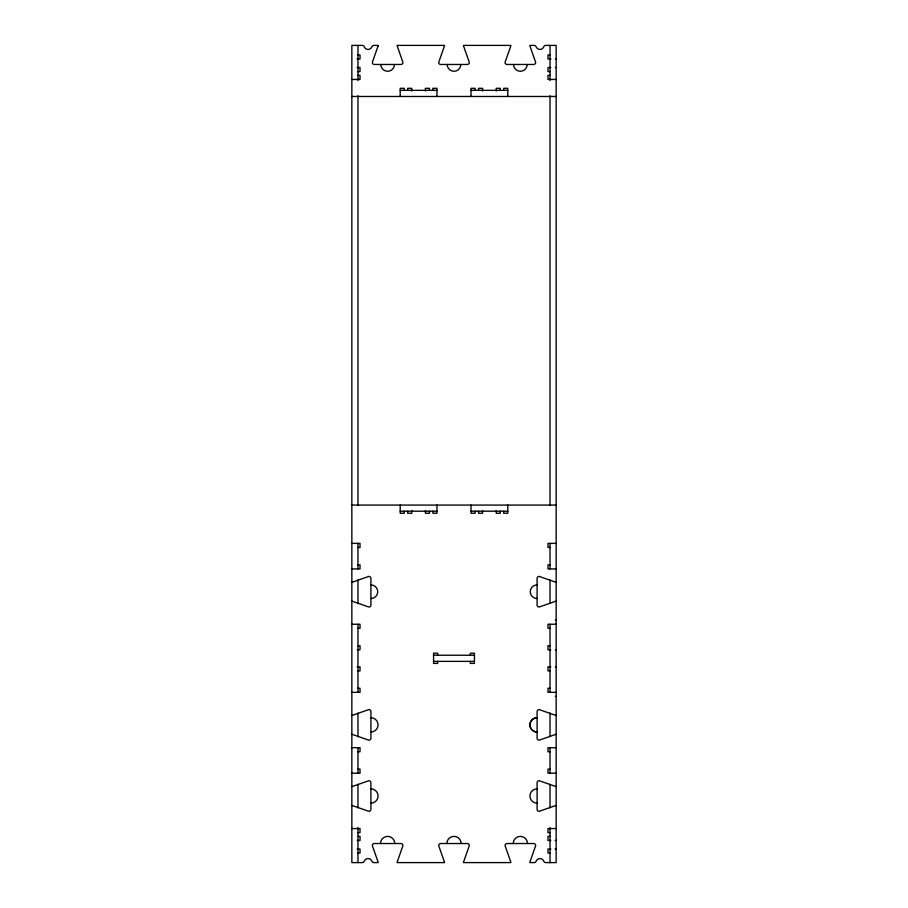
<?xml version="1.0" encoding="UTF-8"?>
<svg xmlns="http://www.w3.org/2000/svg" width="908" height="908" viewBox="0 0 908 908"><rect width="100%" height="100%" fill="white"/><g stroke="black" fill="none" stroke-linecap="round" stroke-linejoin="round"><path stroke-width="1.36" d="M357.979 54.934L360.022 54.934L360.022 59.02L357.298 59.02M550.021 54.934L547.978 54.934L547.978 59.02L550.702 59.02M357.207 58.77L357.979 58.77M550.021 58.77L550.781 58.77M555.378 58.77L556.15 58.77M357.207 67.532L360.022 67.532L360.022 71.618L357.979 71.618M550.781 67.532L547.978 67.532L547.978 71.618L550.021 71.618M555.378 67.532L556.15 67.532M357.979 75.364L360.022 75.364L360.022 79.45L351.85 79.45M550.021 75.364L547.978 75.364L547.978 79.45L556.15 79.45M400.201 90.346L436.975 90.346M471.025 90.346L507.799 90.346M351.85 96.475L556.15 96.475M351.85 505.075L556.15 505.075M400.201 511.204L436.975 511.204M471.025 511.204L507.799 511.204M351.85 543.381L360.022 543.381L360.022 547.467L357.979 547.467M556.15 543.381L547.978 543.381L547.978 547.467L550.021 547.467M357.979 564.833L360.022 564.833L360.022 568.919L351.85 568.919M550.021 564.833L547.978 564.833L547.978 568.919L556.15 568.919M555.378 620.164L556.15 620.164M351.85 624.25L360.022 624.25L360.022 628.336L357.979 628.336M556.15 624.25L547.978 624.25L547.978 628.336L550.021 628.336M357.979 645.702L360.022 645.702L360.022 649.788L357.207 649.788M550.021 645.702L547.978 645.702L547.978 649.788L550.781 649.788M555.378 649.788L556.15 649.788M433.57 655.236L474.43 655.236M433.57 661.365L474.43 661.365M357.207 666.812L360.022 666.812L360.022 670.899L357.979 670.899M550.781 666.812L547.978 666.812L547.978 670.899L550.021 670.899M555.378 666.812L556.15 666.812M357.979 688.264L360.022 688.264L360.022 692.35L351.85 692.35M550.021 688.264L547.978 688.264L547.978 692.35L556.15 692.35M555.378 696.436L556.15 696.436M351.85 747.681L360.022 747.681L360.022 751.767L357.979 751.767M556.15 747.681L547.978 747.681L547.978 751.767L550.021 751.767M357.979 769.133L360.022 769.133L360.022 773.219L351.85 773.219M550.021 769.133L547.978 769.133L547.978 773.219L556.15 773.219M351.85 828.55L360.022 828.55L360.022 832.636L357.979 832.636M556.15 828.55L547.978 828.55L547.978 832.636L550.021 832.636M357.979 836.381L360.022 836.381L360.022 840.467L357.207 840.467M550.021 836.381L547.978 836.381L547.978 840.467L550.781 840.467M555.129 840.467L556.15 840.467M357.468 848.98L360.022 848.98L360.022 853.066L357.979 853.066M550.532 848.98L547.978 848.98L547.978 853.066L550.021 853.066M555.129 848.98L556.15 848.98M357.207 849.23L357.979 849.23M550.021 849.23L550.781 849.23M555.378 849.23L556.15 849.23M550.021 45.4L550.021 80.472M550.021 95.715L550.021 505.325M550.021 543.381L550.021 568.919M550.021 579.94L550.021 603.525M550.021 624.25L550.021 692.35M550.021 713.075L550.021 736.66M550.021 747.681L550.021 773.219M550.021 784.24L550.021 807.825M550.021 827.529L550.021 862.6M507.799 96.475L507.799 88.303L503.713 88.303L503.713 90.346M507.799 505.075L507.799 513.247L503.713 513.247L503.713 511.204M500.308 90.346L500.308 88.303L496.222 88.303L496.222 91.027M500.308 511.204L500.308 513.247L496.222 513.247L496.222 510.523M482.602 91.027L482.602 88.303L478.516 88.303L478.516 90.346M482.602 510.523L482.602 513.247L478.516 513.247L478.516 511.204M475.111 90.346L475.111 88.303L471.025 88.303L471.025 96.475M475.111 511.204L475.111 513.247L471.025 513.247L471.025 505.075M470.344 655.236L470.344 653.192L474.43 653.192L474.43 663.408L470.344 663.408L470.344 661.365M437.656 655.236L437.656 653.192L433.57 653.192L433.57 663.408L437.656 663.408L437.656 661.365M436.975 96.475L436.975 88.303L432.889 88.303L432.889 90.346M436.975 505.075L436.975 513.247L432.889 513.247L432.889 511.204M429.484 90.346L429.484 88.303L425.398 88.303L425.398 91.027M429.484 511.204L429.484 513.247L425.398 513.247L425.398 510.523M411.778 91.027L411.778 88.303L407.692 88.303L407.692 90.346M411.778 510.523L411.778 513.247L407.692 513.247L407.692 511.204M404.287 90.346L404.287 88.303L400.201 88.303L400.201 96.475M404.287 511.204L404.287 513.247L400.201 513.247L400.201 505.075M357.979 45.4L357.979 80.472M357.979 95.715L357.979 505.325M357.979 543.381L357.979 568.919M357.979 579.94L357.979 603.525M357.979 624.25L357.979 692.35M357.979 713.075L357.979 736.66M357.979 747.681L357.979 773.219M357.979 784.24L357.979 807.825M357.979 827.529L357.979 862.6M527.173 64.468A6.81 6.81 0 0 1 520.363 71.278A6.81 6.81 0 0 1 513.553 64.468M460.81 64.468A6.81 6.81 0 0 1 454 71.278A6.81 6.81 0 0 1 447.19 64.468M394.447 64.468A6.81 6.81 0 0 1 387.637 71.278A6.81 6.81 0 0 1 380.827 64.468M351.85 582.232A2.043 2.043 0 0 0 352.429 582.153L368.875 576.398A2.043 2.043 0 0 1 370.918 578.441L370.918 605A2.043 2.043 0 0 1 368.875 607.043L352.429 601.289A2.043 2.043 0 0 0 351.85 601.198M370.918 584.911A6.81 6.81 0 0 1 377.728 591.721A6.81 6.81 0 0 1 370.918 598.531M556.15 601.198A2.043 2.043 0 0 0 555.571 601.289L539.125 607.043A2.043 2.043 0 0 1 537.082 605L537.082 578.441A2.043 2.043 0 0 1 539.125 576.398L555.571 582.153A2.043 2.043 0 0 0 556.15 582.232M537.082 598.531A6.81 6.81 0 0 1 530.272 591.721A6.81 6.81 0 0 1 537.082 584.911M380.486 843.532A7.151 7.151 0 0 1 387.637 836.381A7.151 7.151 0 0 1 394.787 843.532M446.849 843.532A7.151 7.151 0 0 1 454 836.381A7.151 7.151 0 0 1 461.151 843.532M513.213 843.532A7.151 7.151 0 0 1 520.363 836.381A7.151 7.151 0 0 1 527.514 843.532M351.85 805.498A2.043 2.043 0 0 1 352.429 805.589L368.875 811.343A2.043 2.043 0 0 0 370.918 809.3L370.918 782.741A2.043 2.043 0 0 0 368.875 780.698L352.429 786.453A2.043 2.043 0 0 1 351.85 786.532M370.918 788.87A7.151 7.151 0 0 1 378.069 796.021A7.151 7.151 0 0 1 370.918 803.171M351.85 734.368A2.043 2.043 0 0 1 352.429 734.447L368.875 740.202A2.043 2.043 0 0 0 370.918 738.159L370.918 711.6A2.043 2.043 0 0 0 368.875 709.557L352.429 715.311A2.043 2.043 0 0 1 351.85 715.402M370.918 717.729A7.151 7.151 0 0 1 378.069 724.879A7.151 7.151 0 0 1 370.918 732.03M556.15 715.402A2.043 2.043 0 0 1 555.571 715.311L539.125 709.557A2.043 2.043 0 0 0 537.082 711.6L537.082 738.159A2.043 2.043 0 0 0 539.125 740.202L555.571 734.447A2.043 2.043 0 0 1 556.15 734.368M556.15 786.532A2.043 2.043 0 0 1 555.571 786.453L539.125 780.698A2.043 2.043 0 0 0 537.082 782.741L537.082 809.3A2.043 2.043 0 0 0 539.125 811.343L555.571 805.589A2.043 2.043 0 0 1 556.15 805.498M537.082 803.171A7.151 7.151 0 0 1 529.932 796.021A7.151 7.151 0 0 1 537.082 788.87M378.069 45.979L372.314 62.425A2.043 2.043 0 0 0 374.357 64.468L400.916 64.468A2.043 2.043 0 0 0 402.959 62.425L397.205 45.979A2.043 2.043 0 0 1 397.114 45.4L444.511 45.4A2.043 2.043 0 0 1 444.432 45.979L438.678 62.425A2.043 2.043 0 0 0 440.721 64.468L467.279 64.468A2.043 2.043 0 0 0 469.322 62.425L463.568 45.979A2.043 2.043 0 0 1 463.477 45.4L510.875 45.4A2.043 2.043 0 0 1 510.795 45.979L505.041 62.425A2.043 2.043 0 0 0 507.084 64.468L533.643 64.468A2.043 2.043 0 0 0 535.686 62.425L529.932 45.979A2.043 2.043 0 0 1 529.841 45.4L534.154 45.4A2.043 2.043 0 0 1 536.083 46.762A4.086 4.086 0 0 0 543.79 46.762A2.043 2.043 0 0 1 545.708 45.4L556.15 45.4L556.15 862.6L545.708 862.6A2.043 2.043 0 0 1 543.79 861.238A4.086 4.086 0 0 0 536.083 861.238A2.043 2.043 0 0 1 534.154 862.6L529.841 862.6A2.043 2.043 0 0 1 529.932 862.021L535.686 845.575A2.043 2.043 0 0 0 533.643 843.532L507.084 843.532A2.043 2.043 0 0 0 505.041 845.575L510.795 862.021A2.043 2.043 0 0 1 510.875 862.6L463.477 862.6A2.043 2.043 0 0 1 463.568 862.021L469.322 845.575A2.043 2.043 0 0 0 467.279 843.532L440.721 843.532A2.043 2.043 0 0 0 438.678 845.575L444.432 862.021A2.043 2.043 0 0 1 444.511 862.6L397.114 862.6A2.043 2.043 0 0 1 397.205 862.021L402.959 845.575A2.043 2.043 0 0 0 400.916 843.532L374.357 843.532A2.043 2.043 0 0 0 372.314 845.575L378.069 862.021A2.043 2.043 0 0 1 378.148 862.6L373.846 862.6A2.043 2.043 0 0 1 371.917 861.238A4.086 4.086 0 0 0 364.21 861.238A2.043 2.043 0 0 1 362.292 862.6L351.85 862.6L351.85 45.4L362.292 45.4A2.043 2.043 0 0 1 364.21 46.762A4.086 4.086 0 0 0 371.917 46.762A2.043 2.043 0 0 1 373.846 45.4L378.148 45.4A2.043 2.043 0 0 1 378.069 45.979M529.932 724.879A7.151 7.151 0 0 0 537.082 732.03A7.151 7.151 0 0 1 529.932 724.879A7.151 7.151 0 0 1 537.082 717.729A7.151 7.151 0 0 0 529.932 724.879"/></g></svg>
